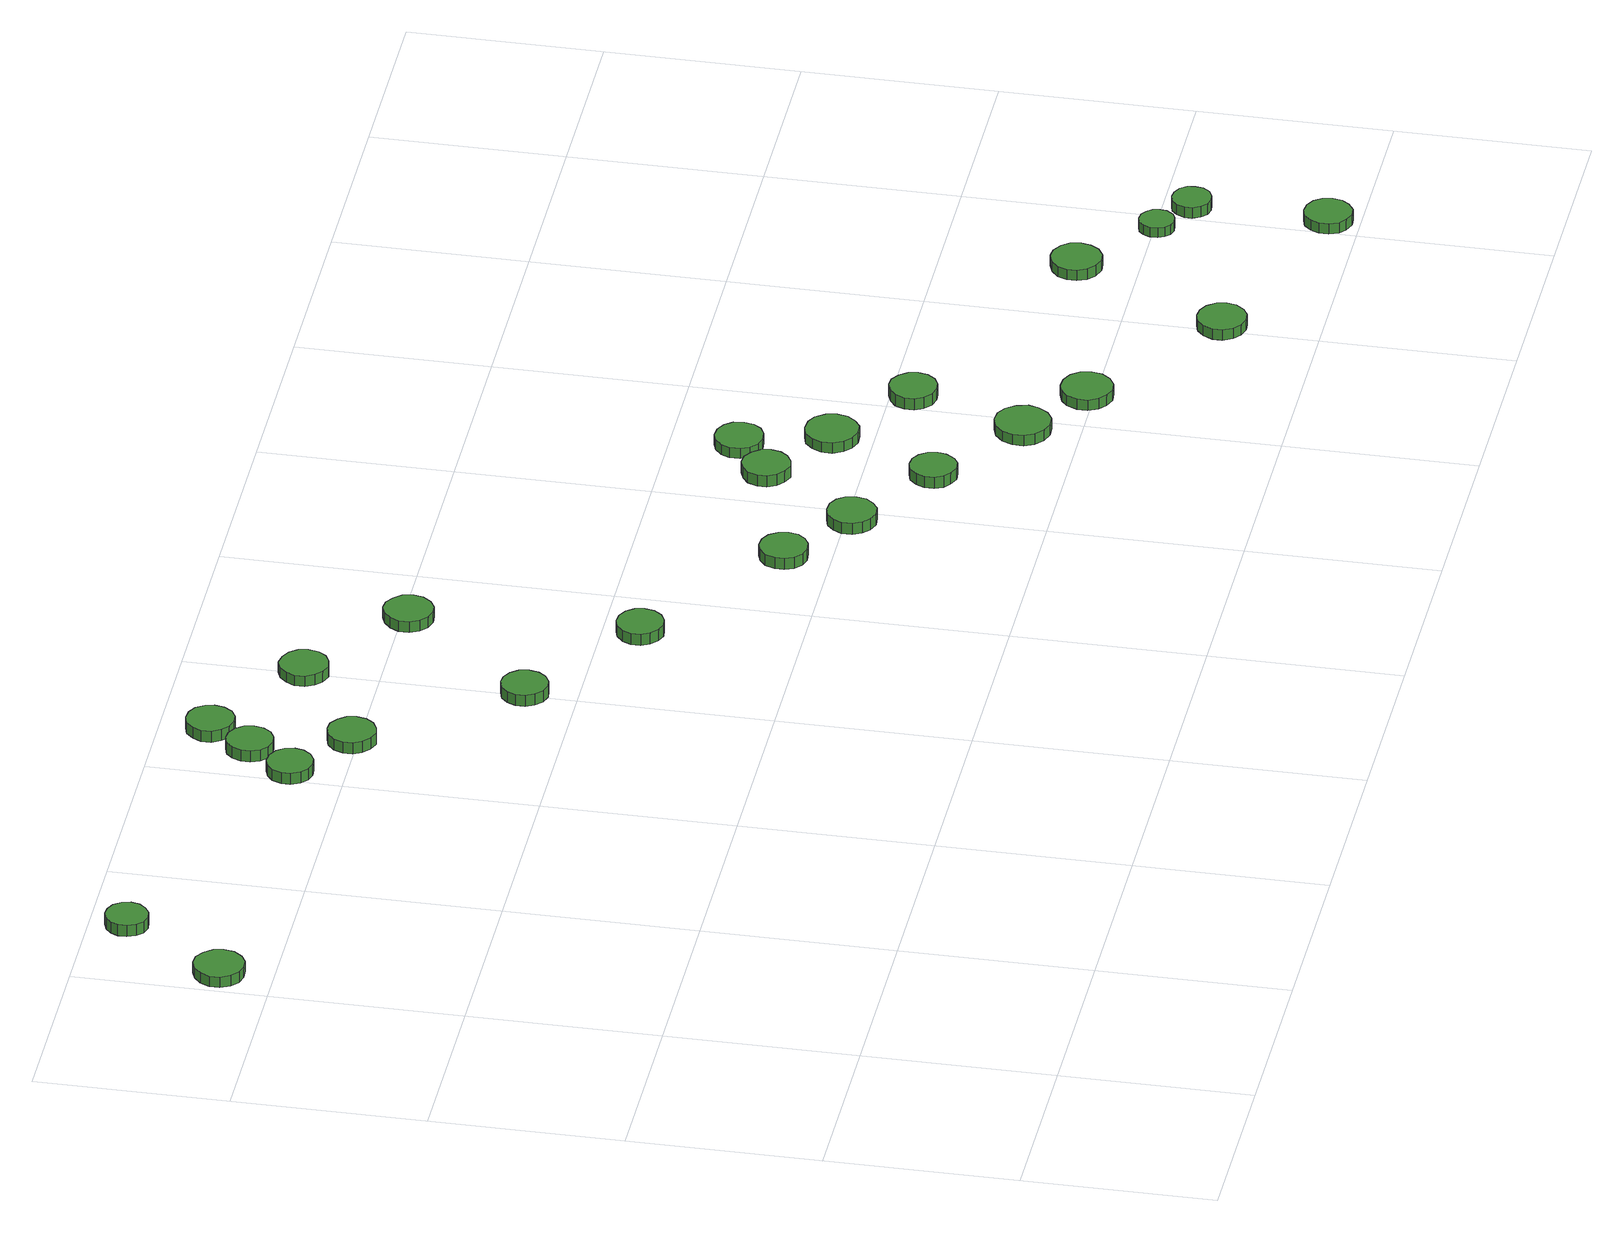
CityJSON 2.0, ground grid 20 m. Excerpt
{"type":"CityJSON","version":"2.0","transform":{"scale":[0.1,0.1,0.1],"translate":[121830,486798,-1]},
"CityObjects":{
"tree1":{"type":"SolitaryVegetationObject","attributes":{"function":"something"},"geometry":[{"type":"MultiSurface","lod":"1","boundaries":[[[0,1,2,3,4,5,6,7,8,9,10,11,12,13,14]],[[15,16,17,18,19,20,21,22,23,24,25,26,27,28,29]],[[0,29,28,1]],[[1,28,27,2]],[[2,27,26,3]],[[3,26,25,4]],[[4,25,24,5]],[[5,24,23,6]],[[6,23,22,7]],[[7,22,21,8]],[[8,21,20,9]],[[9,20,19,10]],[[10,19,18,11]],[[11,18,17,12]],[[12,17,16,13]],[[13,16,15,14]],[[14,15,29,0]]]}]},
"tree2":{"type":"SolitaryVegetationObject","attributes":{"function":"something"},"geometry":[{"type":"MultiSurface","lod":"1","boundaries":[[[30,31,32,33,34,35,36,37,38,39,40,41,42,43,44]],[[45,46,47,48,49,50,51,52,53,54,55,56,57,58,59]],[[30,59,58,31]],[[31,58,57,32]],[[32,57,56,33]],[[33,56,55,34]],[[34,55,54,35]],[[35,54,53,36]],[[36,53,52,37]],[[37,52,51,38]],[[38,51,50,39]],[[39,50,49,40]],[[40,49,48,41]],[[41,48,47,42]],[[42,47,46,43]],[[43,46,45,44]],[[44,45,59,30]]]}]},
"tree3":{"type":"SolitaryVegetationObject","attributes":{"function":"something"},"geometry":[{"type":"MultiSurface","lod":"1","boundaries":[[[60,61,62,63,64,65,66,67,68,69,70,71,72,73,74]],[[75,76,77,78,79,80,81,82,83,84,85,86,87,88,89]],[[60,89,88,61]],[[61,88,87,62]],[[62,87,86,63]],[[63,86,85,64]],[[64,85,84,65]],[[65,84,83,66]],[[66,83,82,67]],[[67,82,81,68]],[[68,81,80,69]],[[69,80,79,70]],[[70,79,78,71]],[[71,78,77,72]],[[72,77,76,73]],[[73,76,75,74]],[[74,75,89,60]]]}]},
"tree4":{"type":"SolitaryVegetationObject","attributes":{"function":"something"},"geometry":[{"type":"MultiSurface","lod":"1","boundaries":[[[90,91,92,93,94,95,96,97,98,99,100,101,102,103,104]],[[105,106,107,108,109,110,111,112,113,114,115,116,117,118,119]],[[90,119,118,91]],[[91,118,117,92]],[[92,117,116,93]],[[93,116,115,94]],[[94,115,114,95]],[[95,114,113,96]],[[96,113,112,97]],[[97,112,111,98]],[[98,111,110,99]],[[99,110,109,100]],[[100,109,108,101]],[[101,108,107,102]],[[102,107,106,103]],[[103,106,105,104]],[[104,105,119,90]]]}]},
"tree5":{"type":"SolitaryVegetationObject","attributes":{"function":"something"},"geometry":[{"type":"MultiSurface","lod":"1","boundaries":[[[120,121,122,123,124,125,126,127,128,129,130,131,132,133,134]],[[135,136,137,138,139,140,141,142,143,144,145,146,147,148,149]],[[120,149,148,121]],[[121,148,147,122]],[[122,147,146,123]],[[123,146,145,124]],[[124,145,144,125]],[[125,144,143,126]],[[126,143,142,127]],[[127,142,141,128]],[[128,141,140,129]],[[129,140,139,130]],[[130,139,138,131]],[[131,138,137,132]],[[132,137,136,133]],[[133,136,135,134]],[[134,135,149,120]]]}]},
"tree6":{"type":"SolitaryVegetationObject","attributes":{"function":"something"},"geometry":[{"type":"MultiSurface","lod":"1","boundaries":[[[150,151,152,153,154,155,156,157,158,159,160,161,162,163,164]],[[165,166,167,168,169,170,171,172,173,174,175,176,177,178,179]],[[150,179,178,151]],[[151,178,177,152]],[[152,177,176,153]],[[153,176,175,154]],[[154,175,174,155]],[[155,174,173,156]],[[156,173,172,157]],[[157,172,171,158]],[[158,171,170,159]],[[159,170,169,160]],[[160,169,168,161]],[[161,168,167,162]],[[162,167,166,163]],[[163,166,165,164]],[[164,165,179,150]]]}]},
"tree7":{"type":"SolitaryVegetationObject","attributes":{"function":"something"},"geometry":[{"type":"MultiSurface","lod":"1","boundaries":[[[180,181,182,183,184,185,186,187,188,189,190,191,192,193,194]],[[195,196,197,198,199,200,201,202,203,204,205,206,207,208,209]],[[180,209,208,181]],[[181,208,207,182]],[[182,207,206,183]],[[183,206,205,184]],[[184,205,204,185]],[[185,204,203,186]],[[186,203,202,187]],[[187,202,201,188]],[[188,201,200,189]],[[189,200,199,190]],[[190,199,198,191]],[[191,198,197,192]],[[192,197,196,193]],[[193,196,195,194]],[[194,195,209,180]]]}]},
"tree8":{"type":"SolitaryVegetationObject","attributes":{"function":"something"},"geometry":[{"type":"MultiSurface","lod":"1","boundaries":[[[210,211,212,213,214,215,216,217,218,219,220,221,222,223,224]],[[225,226,227,228,229,230,231,232,233,234,235,236,237,238,239]],[[210,239,238,211]],[[211,238,237,212]],[[212,237,236,213]],[[213,236,235,214]],[[214,235,234,215]],[[215,234,233,216]],[[216,233,232,217]],[[217,232,231,218]],[[218,231,230,219]],[[219,230,229,220]],[[220,229,228,221]],[[221,228,227,222]],[[222,227,226,223]],[[223,226,225,224]],[[224,225,239,210]]]}]},
"tree9":{"type":"SolitaryVegetationObject","attributes":{"function":"something"},"geometry":[{"type":"MultiSurface","lod":"1","boundaries":[[[240,241,242,243,244,245,246,247,248,249,250,251,252,253,254]],[[255,256,257,258,259,260,261,262,263,264,265,266,267,268,269]],[[240,269,268,241]],[[241,268,267,242]],[[242,267,266,243]],[[243,266,265,244]],[[244,265,264,245]],[[245,264,263,246]],[[246,263,262,247]],[[247,262,261,248]],[[248,261,260,249]],[[249,260,259,250]],[[250,259,258,251]],[[251,258,257,252]],[[252,257,256,253]],[[253,256,255,254]],[[254,255,269,240]]]}]},
"tree10":{"type":"SolitaryVegetationObject","attributes":{"function":"something"},"geometry":[{"type":"MultiSurface","lod":"1","boundaries":[[[270,271,272,273,274,275,276,277,278,279,280,281,282,283,284]],[[285,286,287,288,289,290,291,292,293,294,295,296,297,298,299]],[[270,299,298,271]],[[271,298,297,272]],[[272,297,296,273]],[[273,296,295,274]],[[274,295,294,275]],[[275,294,293,276]],[[276,293,292,277]],[[277,292,291,278]],[[278,291,290,279]],[[279,290,289,280]],[[280,289,288,281]],[[281,288,287,282]],[[282,287,286,283]],[[283,286,285,284]],[[284,285,299,270]]]}]},
"tree11":{"type":"SolitaryVegetationObject","attributes":{"function":"something"},"geometry":[{"type":"MultiSurface","lod":"1","boundaries":[[[300,301,302,303,304,305,306,307,308,309,310,311,312,313,314]],[[315,316,317,318,319,320,321,322,323,324,325,326,327,328,329]],[[300,329,328,301]],[[301,328,327,302]],[[302,327,326,303]],[[303,326,325,304]],[[304,325,324,305]],[[305,324,323,306]],[[306,323,322,307]],[[307,322,321,308]],[[308,321,320,309]],[[309,320,319,310]],[[310,319,318,311]],[[311,318,317,312]],[[312,317,316,313]],[[313,316,315,314]],[[314,315,329,300]]]}]},
"tree12":{"type":"SolitaryVegetationObject","attributes":{"function":"something"},"geometry":[{"type":"MultiSurface","lod":"1","boundaries":[[[330,331,332,333,334,335,336,337,338,339,340,341,342,343,344]],[[345,346,347,348,349,350,351,352,353,354,355,356,357,358,359]],[[330,359,358,331]],[[331,358,357,332]],[[332,357,356,333]],[[333,356,355,334]],[[334,355,354,335]],[[335,354,353,336]],[[336,353,352,337]],[[337,352,351,338]],[[338,351,350,339]],[[339,350,349,340]],[[340,349,348,341]],[[341,348,347,342]],[[342,347,346,343]],[[343,346,345,344]],[[344,345,359,330]]]}]},
"tree13":{"type":"SolitaryVegetationObject","attributes":{"function":"something"},"geometry":[{"type":"MultiSurface","lod":"1","boundaries":[[[360,361,362,363,364,365,366,367,368,369,370,371,372,373,374]],[[375,376,377,378,379,380,381,382,383,384,385,386,387,388,389]],[[360,389,388,361]],[[361,388,387,362]],[[362,387,386,363]],[[363,386,385,364]],[[364,385,384,365]],[[365,384,383,366]],[[366,383,382,367]],[[367,382,381,368]],[[368,381,380,369]],[[369,380,379,370]],[[370,379,378,371]],[[371,378,377,372]],[[372,377,376,373]],[[373,376,375,374]],[[374,375,389,360]]]}]},
"tree14":{"type":"SolitaryVegetationObject","attributes":{"function":"something"},"geometry":[{"type":"MultiSurface","lod":"1","boundaries":[[[390,391,392,393,394,395,396,397,398,399,400,401,402,403,404]],[[405,406,407,408,409,410,411,412,413,414,415,416,417,418,419]],[[390,419,418,391]],[[391,418,417,392]],[[392,417,416,393]],[[393,416,415,394]],[[394,415,414,395]],[[395,414,413,396]],[[396,413,412,397]],[[397,412,411,398]],[[398,411,410,399]],[[399,410,409,400]],[[400,409,408,401]],[[401,408,407,402]],[[402,407,406,403]],[[403,406,405,404]],[[404,405,419,390]]]}]},
"tree15":{"type":"SolitaryVegetationObject","attributes":{"function":"something"},"geometry":[{"type":"MultiSurface","lod":"1","boundaries":[[[420,421,422,423,424,425,426,427,428,429,430,431,432,433,434]],[[435,436,437,438,439,440,441,442,443,444,445,446,447,448,449]],[[420,449,448,421]],[[421,448,447,422]],[[422,447,446,423]],[[423,446,445,424]],[[424,445,444,425]],[[425,444,443,426]],[[426,443,442,427]],[[427,442,441,428]],[[428,441,440,429]],[[429,440,439,430]],[[430,439,438,431]],[[431,438,437,432]],[[432,437,436,433]],[[433,436,435,434]],[[434,435,449,420]]]}]},
"tree16":{"type":"SolitaryVegetationObject","attributes":{"function":"something"},"geometry":[{"type":"MultiSurface","lod":"1","boundaries":[[[450,451,452,453,454,455,456,457,458,459,460,461,462,463,464]],[[465,466,467,468,469,470,471,472,473,474,475,476,477,478,479]],[[450,479,478,451]],[[451,478,477,452]],[[452,477,476,453]],[[453,476,475,454]],[[454,475,474,455]],[[455,474,473,456]],[[456,473,472,457]],[[457,472,471,458]],[[458,471,470,459]],[[459,470,469,460]],[[460,469,468,461]],[[461,468,467,462]],[[462,467,466,463]],[[463,466,465,464]],[[464,465,479,450]]]}]},
"tree17":{"type":"SolitaryVegetationObject","attributes":{"function":"something"},"geometry":[{"type":"MultiSurface","lod":"1","boundaries":[[[480,481,482,483,484,485,486,487,488,489,490,491,492,493,494]],[[495,496,497,498,499,500,501,502,503,504,505,506,507,508,509]],[[480,509,508,481]],[[481,508,507,482]],[[482,507,506,483]],[[483,506,505,484]],[[484,505,504,485]],[[485,504,503,486]],[[486,503,502,487]],[[487,502,501,488]],[[488,501,500,489]],[[489,500,499,490]],[[490,499,498,491]],[[491,498,497,492]],[[492,497,496,493]],[[493,496,495,494]],[[494,495,509,480]]]}]},
"tree18":{"type":"SolitaryVegetationObject","attributes":{"function":"something"},"geometry":[{"type":"MultiSurface","lod":"1","boundaries":[[[510,511,512,513,514,515,516,517,518,519,520,521,522,523,524]],[[525,526,527,528,529,530,531,532,533,534,535,536,537,538,539]],[[510,539,538,511]],[[511,538,537,512]],[[512,537,536,513]],[[513,536,535,514]],[[514,535,534,515]],[[515,534,533,516]],[[516,533,532,517]],[[517,532,531,518]],[[518,531,530,519]],[[519,530,529,520]],[[520,529,528,521]],[[521,528,527,522]],[[522,527,526,523]],[[523,526,525,524]],[[524,525,539,510]]]}]},
"tree19":{"type":"SolitaryVegetationObject","attributes":{"function":"something"},"geometry":[{"type":"MultiSurface","lod":"1","boundaries":[[[540,541,542,543,544,545,546,547,548,549,550,551,552,553,554]],[[555,556,557,558,559,560,561,562,563,564,565,566,567,568,569]],[[540,569,568,541]],[[541,568,567,542]],[[542,567,566,543]],[[543,566,565,544]],[[544,565,564,545]],[[545,564,563,546]],[[546,563,562,547]],[[547,562,561,548]],[[548,561,560,549]],[[549,560,559,550]],[[550,559,558,551]],[[551,558,557,552]],[[552,557,556,553]],[[553,556,555,554]],[[554,555,569,540]]]}]},
"tree20":{"type":"SolitaryVegetationObject","attributes":{"function":"something"},"geometry":[{"type":"MultiSurface","lod":"1","boundaries":[[[570,571,572,573,574,575,576,577,578,579,580,581,582,583,584]],[[585,586,587,588,589,590,591,592,593,594,595,596,597,598,599]],[[570,599,598,571]],[[571,598,597,572]],[[572,597,596,573]],[[573,596,595,574]],[[574,595,594,575]],[[575,594,593,576]],[[576,593,592,577]],[[577,592,591,578]],[[578,591,590,579]],[[579,590,589,580]],[[580,589,588,581]],[[581,588,587,582]],[[582,587,586,583]],[[583,586,585,584]],[[584,585,599,570]]]}]},
"tree21":{"type":"SolitaryVegetationObject","attributes":{"function":"something"},"geometry":[{"type":"MultiSurface","lod":"1","boundaries":[[[600,601,602,603,604,605,606,607,608,609,610,611,612,613,614]],[[615,616,617,618,619,620,621,622,623,624,625,626,627,628,629]],[[600,629,628,601]],[[601,628,627,602]],[[602,627,626,603]],[[603,626,625,604]],[[604,625,624,605]],[[605,624,623,606]],[[606,623,622,607]],[[607,622,621,608]],[[608,621,620,609]],[[609,620,619,610]],[[610,619,618,611]],[[611,618,617,612]],[[612,617,616,613]],[[613,616,615,614]],[[614,615,629,600]]]}]},
"tree22":{"type":"SolitaryVegetationObject","attributes":{"function":"something"},"geometry":[{"type":"MultiSurface","lod":"1","boundaries":[[[630,631,632,633,634,635,636,637,638,639,640,641,642,643,644]],[[645,646,647,648,649,650,651,652,653,654,655,656,657,658,659]],[[630,659,658,631]],[[631,658,657,632]],[[632,657,656,633]],[[633,656,655,634]],[[634,655,654,635]],[[635,654,653,636]],[[636,653,652,637]],[[637,652,651,638]],[[638,651,650,639]],[[639,650,649,640]],[[640,649,648,641]],[[641,648,647,642]],[[642,647,646,643]],[[643,646,645,644]],[[644,645,659,630]]]}]},
"tree23":{"type":"SolitaryVegetationObject","attributes":{"function":"something"},"geometry":[{"type":"MultiSurface","lod":"1","boundaries":[[[660,661,662,663,664,665,666,667,668,669,670,671,672,673,674]],[[675,676,677,678,679,680,681,682,683,684,685,686,687,688,689]],[[660,689,688,661]],[[661,688,687,662]],[[662,687,686,663]],[[663,686,685,664]],[[664,685,684,665]],[[665,684,683,666]],[[666,683,682,667]],[[667,682,681,668]],[[668,681,680,669]],[[669,680,679,670]],[[670,679,678,671]],[[671,678,677,672]],[[672,677,676,673]],[[673,676,675,674]],[[674,675,689,660]]]}]},
"tree24":{"type":"SolitaryVegetationObject","attributes":{"function":"something"},"geometry":[{"type":"MultiSurface","lod":"1","boundaries":[[[690,691,692,693,694,695,696,697,698,699,700,701,702,703,704]],[[705,706,707,708,709,710,711,712,713,714,715,716,717,718,719]],[[690,719,718,691]],[[691,718,717,692]],[[692,717,716,693]],[[693,716,715,694]],[[694,715,714,695]],[[695,714,713,696]],[[696,713,712,697]],[[697,712,711,698]],[[698,711,710,699]],[[699,710,709,700]],[[700,709,708,701]],[[701,708,707,702]],[[702,707,706,703]],[[703,706,705,704]],[[704,705,719,690]]]}]}
},
"vertices":[
[57,855,20],[55,865,20],[48,874,20],[39,880,20],[28,881,20],[18,877,20],[10,870,20],[5,860,20],[5,849,20],[10,839,20],[18,832,20],[28,829,20],[39,830,20],[48,835,20],[55,844,20],[55,844,8],[48,835,8],[39,830,8],[28,829,8],[18,832,8],[10,839,8],[5,849,8],[5,860,8],[10,870,8],[18,877,8],[28,881,8],[39,880,8],[48,874,8],[55,865,8],[57,855,8],
[127,962,20],[125,971,20],[119,979,20],[111,983,20],[102,984,20],[93,981,20],[87,975,20],[83,967,20],[83,958,20],[87,949,20],[93,943,20],[102,940,20],[111,941,20],[119,946,20],[125,953,20],[125,953,7],[119,946,7],[111,941,7],[102,940,7],[93,943,7],[87,949,7],[83,958,7],[83,967,7],[87,975,7],[93,981,7],[102,984,7],[111,983,7],[119,979,7],[125,971,7],[127,962,7],
[439,855,21],[437,865,21],[431,873,21],[422,878,21],[412,879,21],[403,876,21],[396,870,21],[392,860,21],[392,851,21],[396,841,21],[403,835,21],[412,832,21],[422,833,21],[431,838,21],[437,846,21],[437,846,8],[431,838,8],[422,833,8],[412,832,8],[403,835,8],[396,841,8],[392,851,8],[392,860,8],[396,870,8],[403,876,8],[412,879,8],[422,878,8],[431,873,8],[437,865,8],[439,855,8],
[474,903,20],[472,913,20],[466,921,20],[457,926,20],[448,927,20],[438,924,20],[431,917,20],[427,908,20],[427,898,20],[431,889,20],[438,882,20],[448,879,20],[457,880,20],[466,885,20],[472,893,20],[472,893,7],[466,885,7],[457,880,7],[448,879,7],[438,882,7],[431,889,7],[427,898,7],[427,908,7],[431,917,7],[438,924,7],[448,927,7],[457,926,7],[466,921,7],[472,913,7],[474,903,7],
[510,806,20],[508,816,20],[502,824,20],[493,830,20],[483,831,20],[473,828,20],[465,821,20],[461,811,20],[461,801,20],[465,792,20],[473,785,20],[483,781,20],[493,783,20],[502,788,20],[508,796,20],[508,796,7],[502,788,7],[493,783,7],[483,781,7],[473,785,7],[465,792,7],[461,801,7],[461,811,7],[465,821,7],[473,828,7],[483,831,7],[493,830,7],[502,824,7],[508,816,7],[510,806,7],
[505,949,20],[503,958,20],[497,967,20],[488,972,20],[478,973,20],[468,970,20],[461,963,20],[456,954,20],[456,943,20],[461,934,20],[468,927,20],[478,924,20],[488,925,20],[497,930,20],[503,939,20],[503,939,7],[497,930,7],[488,925,7],[478,924,7],[468,927,7],[461,934,7],[456,943,7],[456,954,7],[461,963,7],[468,970,7],[478,973,7],[488,972,7],[497,967,7],[503,958,7],[505,949,7],
[629,654,19],[627,664,19],[621,672,19],[612,677,19],[603,678,19],[593,675,19],[586,668,19],[582,659,19],[582,649,19],[586,640,19],[593,633,19],[603,630,19],[612,631,19],[621,636,19],[627,644,19],[627,644,6],[621,636,6],[612,631,6],[603,630,6],[593,633,6],[586,640,6],[582,649,6],[582,659,6],[586,668,6],[593,675,6],[603,678,6],[612,677,6],[621,672,6],[627,664,6],[629,654,6],
[626,877,19],[624,887,19],[618,895,19],[609,900,19],[598,902,19],[588,898,19],[581,891,19],[576,882,19],[576,871,19],[581,862,19],[588,855,19],[598,851,19],[609,853,19],[618,858,19],[624,866,19],[624,866,7],[618,858,7],[609,853,7],[598,851,7],[588,855,7],[581,862,7],[576,871,7],[576,882,7],[581,891,7],[588,898,7],[598,902,7],[609,900,7],[618,895,7],[624,887,7],[626,877,7],
[762,562,20],[760,572,20],[754,580,20],[745,585,20],[735,586,20],[726,583,20],[718,576,20],[714,567,20],[714,557,20],[718,548,20],[726,541,20],[735,538,20],[745,539,20],[754,544,20],[760,552,20],[760,552,7],[754,544,7],[745,539,7],[735,538,7],[726,541,7],[718,548,7],[714,557,7],[714,567,7],[718,576,7],[726,583,7],[735,586,7],[745,585,7],[754,580,7],[760,572,7],[762,562,7],
[746,793,19],[744,804,19],[737,812,19],[728,818,19],[718,819,19],[708,815,19],[700,808,19],[695,799,19],[695,788,19],[700,778,19],[708,771,19],[718,768,19],[728,769,19],[737,774,19],[744,783,19],[744,783,7],[737,774,7],[728,769,7],[718,768,7],[708,771,7],[700,778,7],[695,788,7],[695,799,7],[700,808,7],[708,815,7],[718,819,7],[728,818,7],[737,812,7],[744,804,7],[746,793,7],
[929,448,20],[927,458,20],[921,467,20],[912,472,20],[901,473,20],[892,470,20],[884,463,20],[880,453,20],[880,443,20],[884,434,20],[892,427,20],[901,424,20],[912,425,20],[921,430,20],[927,438,20],[927,438,7],[921,430,7],[912,425,7],[901,424,7],[892,427,7],[884,434,7],[880,443,7],[880,453,7],[884,463,7],[892,470,7],[901,473,7],[912,472,7],[921,467,7],[927,458,7],[929,448,7],
[1007,394,20],[1005,405,20],[999,413,20],[990,418,20],[979,419,20],[969,416,20],[962,409,20],[957,400,20],[957,389,20],[962,380,20],[969,373,20],[979,369,20],[990,370,20],[999,376,20],[1005,384,20],[1005,384,7],[999,376,7],[990,370,7],[979,369,7],[969,373,7],[962,380,7],[957,389,7],[957,400,7],[962,409,7],[969,416,7],[979,419,7],[990,418,7],[999,413,7],[1005,405,7],[1007,394,7],
[1104,330,20],[1102,340,20],[1096,348,20],[1088,353,20],[1078,354,20],[1068,351,20],[1061,344,20],[1057,335,20],[1057,325,20],[1061,316,20],[1068,310,20],[1078,306,20],[1088,307,20],[1096,312,20],[1102,321,20],[1102,321,7],[1096,312,7],[1088,307,7],[1078,306,7],[1068,310,7],[1061,316,7],[1057,325,7],[1057,335,7],[1061,344,7],[1068,351,7],[1078,354,7],[1088,353,7],[1096,348,7],[1102,340,7],[1104,330,7],
[1078,494,20],[1076,504,20],[1070,512,20],[1061,518,20],[1051,519,20],[1041,515,20],[1033,509,20],[1029,499,20],[1029,489,20],[1033,480,20],[1041,473,20],[1051,469,20],[1061,471,20],[1070,476,20],[1076,484,20],[1076,484,7],[1070,476,7],[1061,471,7],[1051,469,7],[1041,473,7],[1033,480,7],[1029,489,7],[1029,499,7],[1033,509,7],[1041,515,7],[1051,519,7],[1061,518,7],[1070,512,7],[1076,504,7],[1078,494,7],
[1209,258,19],[1206,270,19],[1199,280,19],[1189,286,19],[1177,287,19],[1166,283,19],[1157,275,19],[1152,264,19],[1152,252,19],[1157,242,19],[1166,234,19],[1177,230,19],[1189,231,19],[1199,237,19],[1206,247,19],[1206,247,7],[1199,237,7],[1189,231,7],[1177,230,7],[1166,234,7],[1157,242,7],[1152,252,7],[1152,264,7],[1157,275,7],[1166,283,7],[1177,287,7],[1189,286,7],[1199,280,7],[1206,270,7],[1209,258,7],
[1125,530,19],[1123,541,19],[1117,549,19],[1108,554,19],[1097,555,19],[1088,552,19],[1080,545,19],[1076,536,19],[1076,525,19],[1080,516,19],[1088,509,19],[1097,506,19],[1108,507,19],[1117,512,19],[1123,520,19],[1123,520,7],[1117,512,7],[1108,507,7],[1097,506,7],[1088,509,7],[1080,516,7],[1076,525,7],[1076,536,7],[1080,545,7],[1088,552,7],[1097,555,7],[1108,554,7],[1117,549,7],[1123,541,7],[1125,530,7],
[1157,442,19],[1155,453,19],[1148,463,19],[1139,468,19],[1127,469,19],[1116,466,19],[1108,458,19],[1103,448,19],[1103,437,19],[1108,426,19],[1116,419,19],[1127,415,19],[1139,416,19],[1148,422,19],[1155,431,19],[1155,431,7],[1148,422,7],[1139,416,7],[1127,415,7],[1116,419,7],[1108,426,7],[1103,437,7],[1103,448,7],[1108,458,7],[1116,466,7],[1127,469,7],[1139,468,7],[1148,463,7],[1155,453,7],[1157,442,7],
[1282,208,19],[1280,219,19],[1273,228,19],[1263,233,19],[1252,234,19],[1242,231,19],[1234,224,19],[1229,213,19],[1229,202,19],[1234,192,19],[1242,185,19],[1252,181,19],[1263,182,19],[1273,188,19],[1280,197,19],[1280,197,7],[1273,188,7],[1263,182,7],[1252,181,7],[1242,185,7],[1234,192,7],[1229,202,7],[1229,213,7],[1234,224,7],[1242,231,7],[1252,234,7],[1263,233,7],[1273,228,7],[1280,219,7],[1282,208,7],
[1247,377,20],[1245,387,20],[1239,395,20],[1230,401,20],[1220,402,20],[1210,398,20],[1202,392,20],[1198,382,20],[1198,372,20],[1202,363,20],[1210,356,20],[1220,353,20],[1230,354,20],[1239,359,20],[1245,367,20],[1245,367,7],[1239,359,7],[1230,354,7],[1220,353,7],[1210,356,7],[1202,363,7],[1198,372,7],[1198,382,7],[1202,392,7],[1210,398,7],[1220,402,7],[1230,401,7],[1239,395,7],[1245,387,7],[1247,377,7],
[1434,100,19],[1432,110,19],[1425,119,19],[1416,124,19],[1406,125,19],[1396,122,19],[1388,115,19],[1383,105,19],[1383,95,19],[1388,85,19],[1396,78,19],[1406,75,19],[1416,76,19],[1425,81,19],[1432,90,19],[1432,90,7],[1425,81,7],[1416,76,7],[1406,75,7],[1396,78,7],[1388,85,7],[1383,95,7],[1383,105,7],[1388,115,7],[1396,122,7],[1406,125,7],[1416,124,7],[1425,119,7],[1432,110,7],[1434,100,7],
[1517,263,19],[1515,274,19],[1509,282,19],[1499,288,19],[1489,289,19],[1478,285,19],[1470,278,19],[1466,268,19],[1466,258,19],[1470,248,19],[1478,241,19],[1489,237,19],[1499,238,19],[1509,244,19],[1515,253,19],[1515,253,7],[1509,244,7],[1499,238,7],[1489,237,7],[1478,241,7],[1470,248,7],[1466,258,7],[1466,268,7],[1470,278,7],[1478,285,7],[1489,289,7],[1499,288,7],[1509,282,7],[1515,274,7],[1517,263,7],
[1646,33,19],[1644,43,19],[1638,51,19],[1629,56,19],[1619,57,19],[1609,54,19],[1602,47,19],[1598,38,19],[1598,28,19],[1602,18,19],[1609,12,19],[1619,8,19],[1629,9,19],[1638,15,19],[1644,23,19],[1644,23,7],[1638,15,7],[1629,9,7],[1619,8,7],[1609,12,7],[1602,18,7],[1598,28,7],[1598,38,7],[1602,47,7],[1609,54,7],[1619,57,7],[1629,56,7],[1638,51,7],[1644,43,7],[1646,33,7],
[1595,198,18],[1594,205,18],[1589,211,18],[1583,215,18],[1575,216,18],[1568,214,18],[1563,209,18],[1560,202,18],[1560,194,18],[1563,187,18],[1568,182,18],[1575,180,18],[1583,181,18],[1589,184,18],[1594,191,18],[1594,191,7],[1589,184,7],[1583,181,7],[1575,180,7],[1568,182,7],[1563,187,7],[1560,194,7],[1560,202,7],[1563,209,7],[1568,214,7],[1575,216,7],[1583,215,7],[1589,211,7],[1594,205,7],[1595,198,7],
[1642,171,19],[1641,179,19],[1636,186,19],[1628,190,19],[1620,191,19],[1612,189,19],[1606,183,19],[1602,175,19],[1602,167,19],[1606,159,19],[1612,153,19],[1620,151,19],[1628,152,19],[1636,156,19],[1641,163,19],[1641,163,7],[1636,156,7],[1628,152,7],[1620,151,7],[1612,153,7],[1606,159,7],[1602,167,7],[1602,175,7],[1606,183,7],[1612,189,7],[1620,191,7],[1628,190,7],[1636,186,7],[1641,179,7],[1642,171,7]
]}
